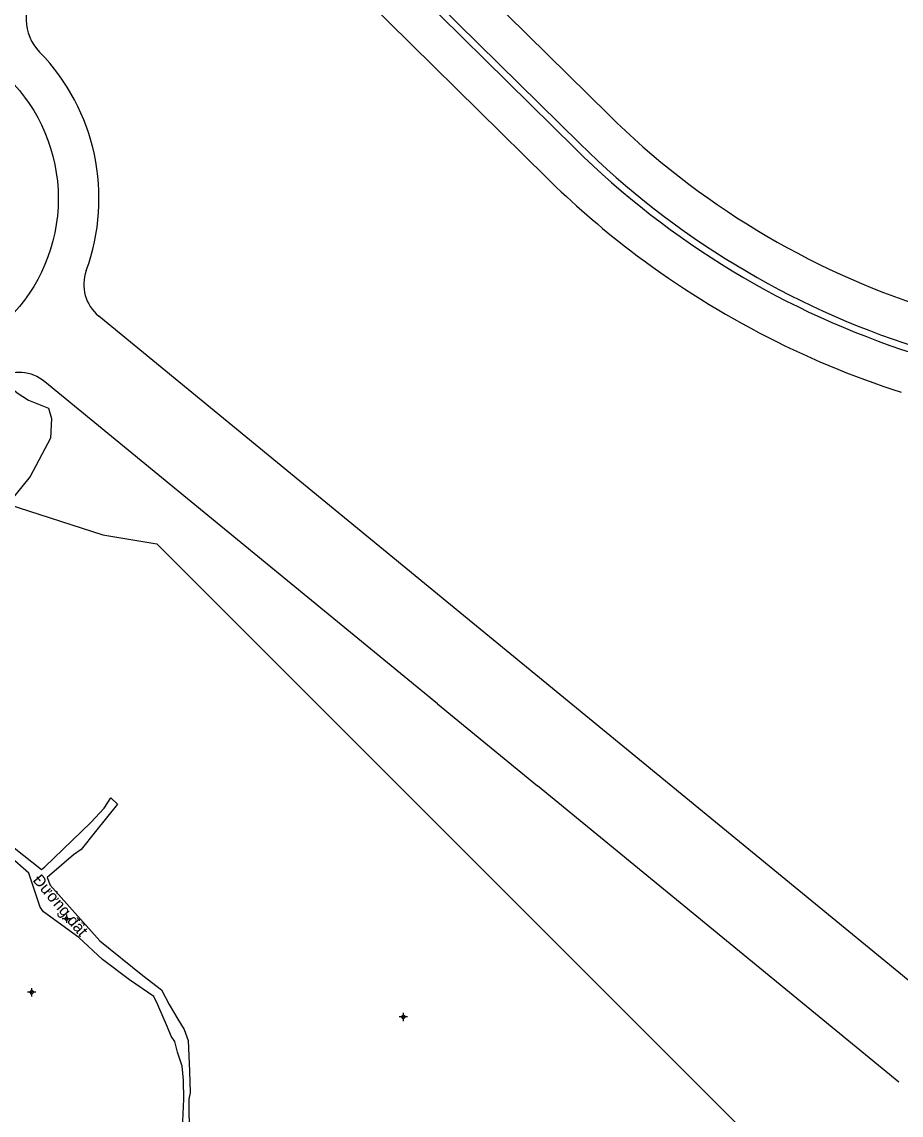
# Model space of a CAD drawing. Extents: x 548357 to 553331, y 1835329 to 1842351.
# Drawn here: x 552283.4 to 552542.4, y 1839635.7 to 1839957.8 of the extents above; entities that cross this region are included whole.
import ezdxf

# ---------------------------------------------------------------- set-up
doc = ezdxf.new("R2010")
doc.units = 0
for name, color, linetype in [('Level 1', 7, 'Continuous'), ('Level 10', 7, 'Continuous'), ('Level 11', 7, 'Continuous'), ('Level 30', 7, 'Continuous'), ('Level 5', 7, 'Continuous')]:
    doc.layers.add(name, color=color, linetype=linetype)

msp = doc.modelspace()

# ---------------------------------------------------------------- linework, layer by layer
at = {"layer": 'Level 1'}
msp.add_circle((552244.07, 1839905.77), 50, dxfattribs=at)
at = {"layer": 'Level 10'}
for points in [[(552236.51, 1839855.94), (552237.83, 1839855.41), (552261.53, 1839848.66), (552266.55, 1839857.66), (552274.58, 1839854.04), (552279.67, 1839850.45), (552281.97, 1839848.51), (552285.31, 1839846.33), (552291.22, 1839844.02), (552292.1, 1839840.96), (552291.74, 1839835.14), (552285.84, 1839823.88), (552279.26, 1839815.69), (552307.23, 1839806.72), (552323.13, 1839804.01), (552523.45, 1839603.69), (552651.19, 1839477.87)], [(552281.11, 1839714.49), (552289.15, 1839708.12), (552290.07, 1839708.85), (552303.67, 1839721.91), (552307.58, 1839726.14), (552309.55, 1839729.22), (552311.55, 1839727.3), (552305.08, 1839719.32), (552300.81, 1839713.93), (552298.6, 1839712.36), (552291.46, 1839706.33), (552290.8, 1839705.74), (552291.66, 1839703.43), (552306.31, 1839687.02), (552318.99, 1839676.87), (552324.44, 1839672.6), (552326.79, 1839668.34), (552329.33, 1839663.94), (552331.18, 1839660.97), (552332.32, 1839657.68), (552332.74, 1839648.62), (552332.89, 1839642.28), (552332.54, 1839640.45), (552332.67, 1839629.28)], [(552330.61, 1839629.6), (552331.07, 1839640.41), (552330.99, 1839646.04), (552330.6, 1839650.18), (552329.24, 1839654.24), (552328.42, 1839657.36), (552327.32, 1839658.93), (552326.27, 1839661.64), (552323.44, 1839668.19), (552322.2, 1839670.62), (552315.03, 1839675.61), (552307.1, 1839681.52), (552300.18, 1839688.03), (552289.68, 1839695.63), (552288.74, 1839696.97), (552285.44, 1839706.97), (552279.65, 1839712.09)]]:
    msp.add_lwpolyline(points, dxfattribs=at)
at = {"layer": 'Level 11'}
for p, q in [((552295.87, 1839693.58), (552295.24, 1839693.58)), ((552296.49, 1839694.21), (552295.87, 1839693.58)), ((552295.87, 1839693.58), (552296.49, 1839692.95)), ((552296.49, 1839694.83), (552296.49, 1839694.21)), ((552297.11, 1839693.58), (552296.49, 1839694.21)), ((552296.49, 1839692.95), (552297.11, 1839693.58)), ((552296.49, 1839692.95), (552296.49, 1839692.33)), ((552297.74, 1839693.58), (552297.11, 1839693.58)), ((552285.61, 1839671.9), (552284.98, 1839671.9)), ((552286.23, 1839672.53), (552285.61, 1839671.9)), ((552285.61, 1839671.9), (552286.23, 1839671.27)), ((552286.23, 1839673.15), (552286.23, 1839672.53)), ((552286.85, 1839671.9), (552286.23, 1839672.53)), ((552286.23, 1839671.27), (552286.85, 1839671.9)), ((552286.23, 1839671.27), (552286.23, 1839670.65)), ((552287.48, 1839671.9), (552286.85, 1839671.9)), ((552395.09, 1839664.64), (552394.47, 1839664.64)), ((552395.72, 1839665.27), (552395.09, 1839664.64)), ((552395.09, 1839664.64), (552395.72, 1839664.01)), ((552395.72, 1839665.89), (552395.72, 1839665.27)), ((552396.35, 1839664.64), (552395.72, 1839665.27)), ((552395.72, 1839664.01), (552396.35, 1839664.64)), ((552395.72, 1839664.01), (552395.72, 1839663.39)), ((552396.97, 1839664.64), (552396.35, 1839664.64))]:
    msp.add_line(p, q, dxfattribs=at)
for centre in [(552296.49, 1839693.58), (552286.23, 1839671.9), (552395.72, 1839664.64)]:
    msp.add_circle(centre, 0.15, dxfattribs=at)
at = {"layer": 'Level 30'}
for points in [[(552396.35, 1839989.48), (552456.13, 1839930.5)], [(552387.93, 1839980.94), (552447.7, 1839921.96)], [(552386.52, 1839979.51), (552446.29, 1839920.54)], [(552378.09, 1839970.97), (552437.87, 1839911.99)], [(552412.38, 1839783.83), (552305.98, 1839871.14)], [(552405.82, 1839756.87), (552290.12, 1839851.81)], [(552560.2, 1839662.52), (552412.38, 1839783.83)], [(552405.82, 1839756.87), (552435.22, 1839732.74)], [(552541.64, 1839645.41), (552435.22, 1839732.74)]]:
    msp.add_lwpolyline(points, dxfattribs=at)
for centre, radius, start, end in [((552298.63, 1839958.68), 14, 138.44, 224.1229), ((552244.07, 1839905.77), 62, 339.9616, 44.1229), ((552622.58, 1840099.2), 237, 225.3841, 252.2392), ((552622.58, 1840099.2), 249, 225.3841, 252.2392), ((552622.58, 1840099.2), 251, 225.3841, 252.2392), ((552622.58, 1840099.2), 263, 225.3841, 232.4722), ((552622.58, 1840099.2), 263, 232.4722, 252.2392), ((552313.59, 1839880.41), 12, 159.9616, 230.6272), ((552282.51, 1839842.53), 12, 50.6272, 121.2928)]:
    msp.add_arc(centre, radius, start, end, dxfattribs=at)

# ---------------------------------------------------------------- texts
at = {"layer": 'Level 5'}
msp.add_text('Đường đất', height=3.402, rotation=310.1738, dxfattribs=at).set_placement((552286.38, 1839704.84))

doc.saveas('drawing.dxf')
